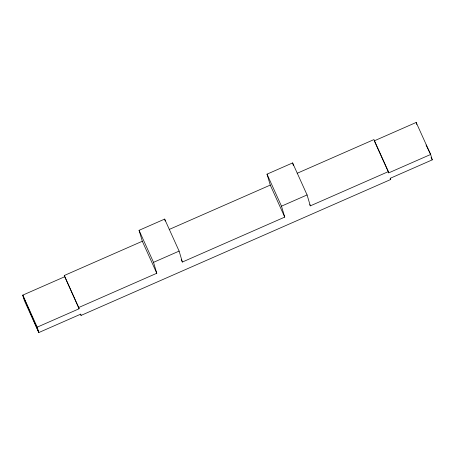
<?xml version="1.0" encoding="UTF-8"?>
<svg xmlns="http://www.w3.org/2000/svg" width="455" height="455" viewBox="0 0 455 455"><rect width="100%" height="100%" fill="white"/><g stroke="black" fill="none" stroke-linecap="round" stroke-linejoin="round"><path stroke-width="0.68" d="M426.051 144.957L430.646 154.467L388.763 172.849L374.3 140.834L416.177 122.452L430.646 154.467L432.25 159.859L390.373 178.241L390.743 179.486L81.07 315.412L80.7 314.166L38.823 332.548L37.213 327.156L79.09 308.774L78.721 307.529L156.782 273.267L142.318 241.252L139.059 230.327L164.653 219.094L179.116 251.103L182.375 262.034L284.745 217.103L281.486 206.172L267.022 174.157L292.611 162.924L307.079 194.939L310.333 205.865L388.394 171.603L373.93 139.588L297.172 173.281M79.09 308.774L64.257 275.514L142.318 241.252M169.203 229.451L270.276 185.088L267.022 174.157M64.627 276.759L22.75 295.141L24.354 300.533L38.823 332.548L22.75 295.141L37.213 327.156M156.782 273.267L153.523 262.342L179.116 251.103M281.486 206.172L307.079 194.939M431.095 157.293L432.25 159.859M390.162 178.201L390.743 179.486M309.758 204.585L310.333 205.865M270.276 185.088L284.745 217.103M181.215 259.475L182.375 262.034M139.059 230.327L153.523 262.342M64.257 275.514L78.721 307.529M80.49 314.132L81.07 315.412M416.177 122.452L416.78 124.477M388.394 171.603L388.763 172.849M292.611 162.924L293.378 165.495M164.653 219.094L165.228 221.022"/></g></svg>
